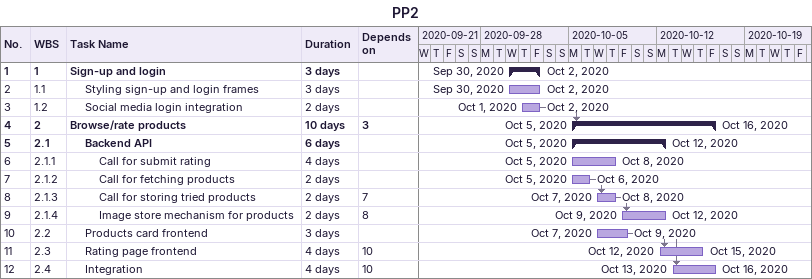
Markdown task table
PP2

| ID | WBS | Task | Duration | Start | Finish | Predecessors |
|---|---|---|---|---|---|---|
| 1 | 1 | **Sign-up and login** | 3d | 2020-09-30 | 2020-10-02 |  |
| 2 | 1.1 | Styling sign-up and login frames | 3d | 2020-09-30 | 2020-10-02 |  |
| 3 | 1.2 | Social media login integration | 2d | 2020-10-01 | 2020-10-02 |  |
| 4 | 2 | **Browse/rate products** | 10d | 2020-10-05 | 2020-10-16 | 3 |
| 5 | 2.1 | **Backend API** | 6d | 2020-10-05 | 2020-10-12 |  |
| 6 | 2.1.1 | Call for submit rating | 4d | 2020-10-05 | 2020-10-08 |  |
| 7 | 2.1.2 | Call for fetching products | 2d | 2020-10-05 | 2020-10-06 |  |
| 8 | 2.1.3 | Call for storing tried products | 2d | 2020-10-07 | 2020-10-08 | 7 |
| 9 | 2.1.4 | Image store mechanism for products | 2d | 2020-10-09 | 2020-10-12 | 8 |
| 10 | 2.2 | Products card frontend | 3d | 2020-10-07 | 2020-10-09 |  |
| 11 | 2.3 | Rating page frontend | 4d | 2020-10-12 | 2020-10-15 | 10 |
| 12 | 2.4 | Integration | 4d | 2020-10-13 | 2020-10-16 | 10 |
